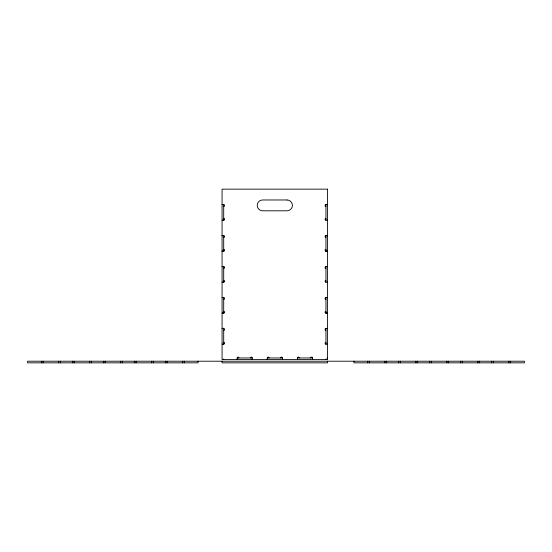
<?xml version="1.0" encoding="UTF-8"?>
<svg xmlns="http://www.w3.org/2000/svg" width="552" height="552" viewBox="0 0 552 552"><rect width="100%" height="100%" fill="white"/><g stroke="black" fill="none" stroke-linecap="round" stroke-linejoin="round"><path stroke-width="0.83" d="M222.07 204.709L223.698 204.654A0.876 0.876 0 0 1 224.574 205.53A0.876 0.876 0 0 1 223.698 206.413M327.577 204.654L325.956 204.709A0.876 0.876 0 0 0 325.08 205.53A0.876 0.876 0 0 0 325.956 206.413M222.07 220.144L223.698 220.144A0.876 0.876 0 0 0 224.574 219.268A0.876 0.876 0 0 0 223.698 218.392M327.577 220.144L325.956 220.096A0.876 0.876 0 0 1 325.08 219.268A0.876 0.876 0 0 1 325.956 218.392M222.07 235.642L223.698 235.642A0.876 0.876 0 0 1 224.574 236.518A0.876 0.876 0 0 1 223.698 237.401M327.577 235.642L325.956 235.642A0.876 0.876 0 0 0 325.08 236.518A0.876 0.876 0 0 0 325.956 237.401M222.07 235.697L223.698 235.697M325.956 235.697L327.577 235.697M222.07 251.084L223.698 251.084M325.956 251.084L327.577 251.084M222.07 251.132L223.698 251.132A0.876 0.876 0 0 0 224.574 250.256A0.876 0.876 0 0 0 223.698 249.38M327.577 251.132L325.956 251.132A0.876 0.876 0 0 1 325.08 250.256A0.876 0.876 0 0 1 325.956 249.38M222.07 266.685L223.698 266.685M327.577 266.63L325.956 266.63A0.876 0.876 0 0 0 325.08 267.506A0.876 0.876 0 0 0 325.956 268.389M222.07 282.072L223.698 282.127A0.876 0.876 0 0 0 224.574 281.244A0.876 0.876 0 0 0 223.698 280.368M327.577 282.127L325.956 282.127A0.876 0.876 0 0 1 325.08 281.244A0.876 0.876 0 0 1 325.956 280.368M223.698 297.618L222.07 297.618L223.698 297.673A0.876 0.876 0 0 1 224.574 298.494A0.876 0.876 0 0 1 223.698 299.377M325.956 297.618L327.577 297.618L325.956 297.673A0.876 0.876 0 0 0 325.08 298.494A0.876 0.876 0 0 0 325.956 299.377M223.698 313.06L222.07 313.06L223.698 313.115A0.876 0.876 0 0 0 224.574 312.232A0.876 0.876 0 0 0 223.698 311.356M325.956 313.06L327.577 313.06L325.956 313.115A0.876 0.876 0 0 1 325.08 312.232A0.876 0.876 0 0 1 325.956 311.356M222.07 328.606L223.698 328.606A0.876 0.876 0 0 1 224.574 329.489A0.876 0.876 0 0 1 223.698 330.365M325.956 328.661L327.577 328.606M222.07 344.103L223.698 344.048M325.956 344.048L327.577 344.103M237.098 357.972L252.561 357.972M282.631 357.972L267.34 357.972L267.34 359.593M297.231 357.972L312.708 357.972M326.97 357.972L327.577 357.972M510.607 361.215L510.607 362.843M508.854 361.215L508.854 362.843M493.467 361.215L493.467 362.843M491.708 361.215L491.708 362.843M479.619 361.215L479.619 362.843M477.866 361.215L477.866 362.843M462.479 361.215L462.479 362.843M460.72 361.215L460.72 362.843M448.631 361.215L448.631 362.843M446.878 361.215L446.878 362.843M431.491 361.215L431.491 362.843M429.732 361.215L429.732 362.843M417.643 361.215L417.643 362.843M415.884 361.215L415.884 362.843M400.504 361.215L400.504 362.843M398.744 361.215L398.744 362.843M386.655 361.215L386.655 362.843M384.896 361.215L384.896 362.843M369.516 361.215L369.516 362.843M367.756 361.215L367.756 362.843M353.963 361.215L353.963 362.843L524.4 362.843L524.4 361.215L27.6 361.215L27.6 362.843L198.037 362.843L198.037 361.215M327.577 361.215L327.577 362.843L222.07 362.843L222.07 361.215M325.956 204.406L325.956 220.489M325.956 235.435L325.956 251.477M325.956 266.361L325.956 282.327M325.956 297.273L325.956 313.26M325.956 328.198L325.956 344.193M325.956 358.986L325.956 359.593M312.508 359.593L312.453 357.972A0.876 0.876 0 0 0 311.632 357.089A0.876 0.876 0 0 0 310.748 357.972M297.487 357.972L297.487 359.593L297.438 357.972A0.876 0.876 0 0 1 298.315 357.089A0.876 0.876 0 0 1 299.191 357.972M282.362 359.593L282.362 357.972A0.876 0.876 0 0 0 281.485 357.089A0.876 0.876 0 0 0 280.602 357.972M267.292 359.593L267.292 357.972A0.876 0.876 0 0 1 268.168 357.089A0.876 0.876 0 0 1 269.052 357.972M252.216 359.593L252.16 357.972A0.876 0.876 0 0 0 251.339 357.089A0.876 0.876 0 0 0 250.456 357.972M237.146 359.593L237.201 357.972A0.876 0.876 0 0 1 238.022 357.089A0.876 0.876 0 0 1 238.906 357.972M223.698 204.406L223.698 220.558M223.698 235.435L223.698 251.477M223.698 266.285L223.698 282.327M223.698 297.273L223.698 313.315M223.698 328.102L223.698 344.193M223.698 358.986L223.698 359.593M184.244 361.215L184.244 362.843M182.484 361.215L182.484 362.843M167.104 361.215L167.104 362.843M165.345 361.215L165.345 362.843M153.256 361.215L153.256 362.843M151.496 361.215L151.496 362.843M136.116 361.215L136.116 362.843M134.357 361.215L134.357 362.843M122.268 361.215L122.268 362.843M120.508 361.215L120.508 362.843M105.121 361.215L105.121 362.843M103.369 361.215L103.369 362.843M91.28 361.215L91.28 362.843M89.521 361.215L89.521 362.843M74.134 361.215L74.134 362.843M72.381 361.215L72.381 362.843M60.292 361.215L60.292 362.843M58.533 361.215L58.533 362.843M43.146 361.215L43.146 362.843M41.393 361.215L41.393 362.843M223.698 266.63A0.876 0.876 0 0 1 224.574 267.506A0.876 0.876 0 0 1 223.698 268.389M223.698 342.343A0.876 0.876 0 0 1 224.574 343.22A0.876 0.876 0 0 1 223.698 344.103M325.956 344.103A0.876 0.876 0 0 1 325.08 343.22A0.876 0.876 0 0 1 325.956 342.343M325.956 330.365A0.876 0.876 0 0 1 325.08 329.489A0.876 0.876 0 0 1 325.956 328.606M327.577 189.157L222.07 189.157L222.07 359.593L327.577 359.593L327.577 189.157M286.999 199.983L262.655 199.983A5.41 5.41 0 0 0 257.239 205.392A5.41 5.41 0 0 0 262.655 210.802L286.999 210.802A5.41 5.41 0 0 0 292.408 205.392A5.41 5.41 0 0 0 286.999 199.983"/></g></svg>
